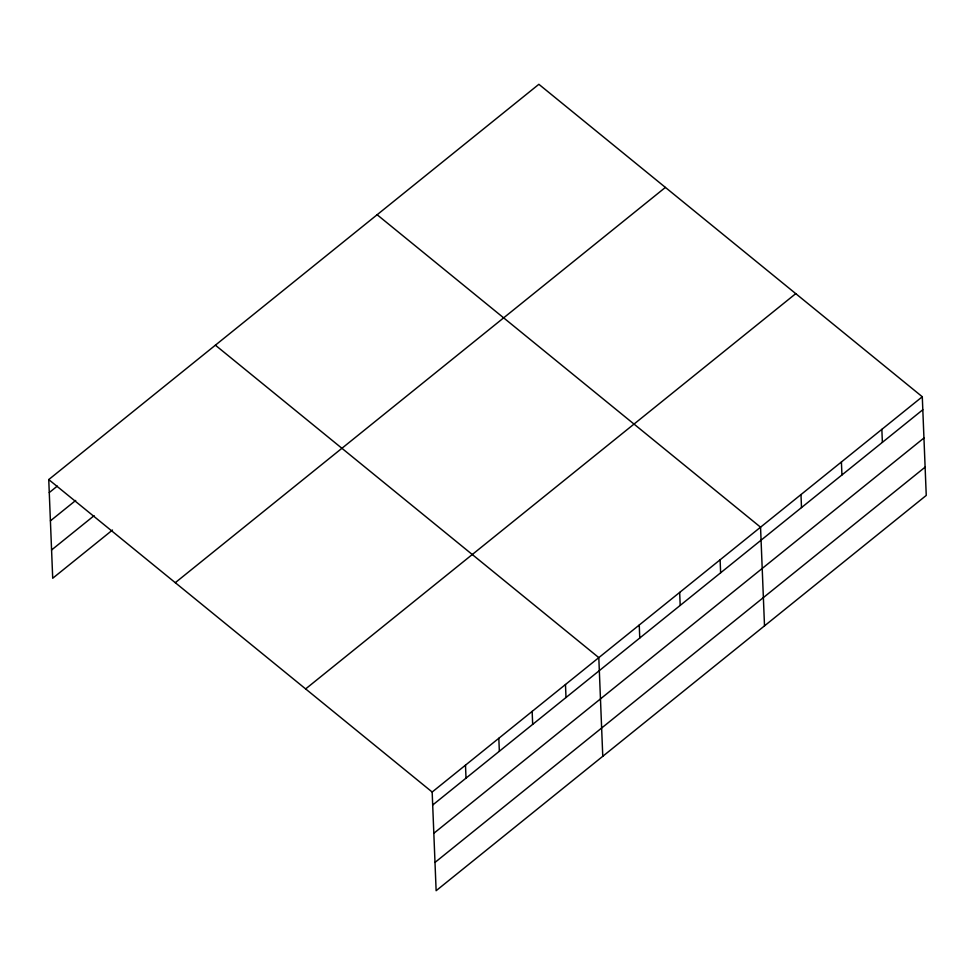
<?xml version="1.0" encoding="UTF-8"?>
<svg xmlns="http://www.w3.org/2000/svg" width="975" height="975" viewBox="0 0 975 975"><rect width="100%" height="100%" fill="white"/><g stroke="black" fill="none" stroke-linecap="round" stroke-linejoin="round"><path stroke-width="1.46" d="M48.75 479.578L538.87 84.301L922.289 396.752L926.25 495.422L436.13 890.699L432.169 792.029L48.75 479.578L52.711 578.248L112.478 530.047M49.274 492.57L57.318 486.086M50.407 520.845L75.697 500.455M51.578 549.973L94.1 515.678M175.281 582.684L665.401 187.407M305.638 688.911L795.758 293.646M432.169 792.029L922.289 396.752M432.681 805.021L922.813 409.744M433.826 833.296L923.947 438.019M434.996 862.424L925.117 467.147M377.13 214.744L760.549 527.195L764.51 625.865M215.39 345.187L598.808 657.625L602.769 756.307M881.851 429.366L882.375 442.357M841.413 461.967L841.937 474.971M800.987 494.581L801.499 507.573M720.111 559.796L720.635 572.8M679.672 592.41L680.197 605.402M639.247 625.024L639.758 638.016M565.476 684.511L566 697.503M532.155 711.384L532.667 724.388M498.822 738.27L499.346 751.262M465.489 765.143L466.013 778.135"/></g></svg>
